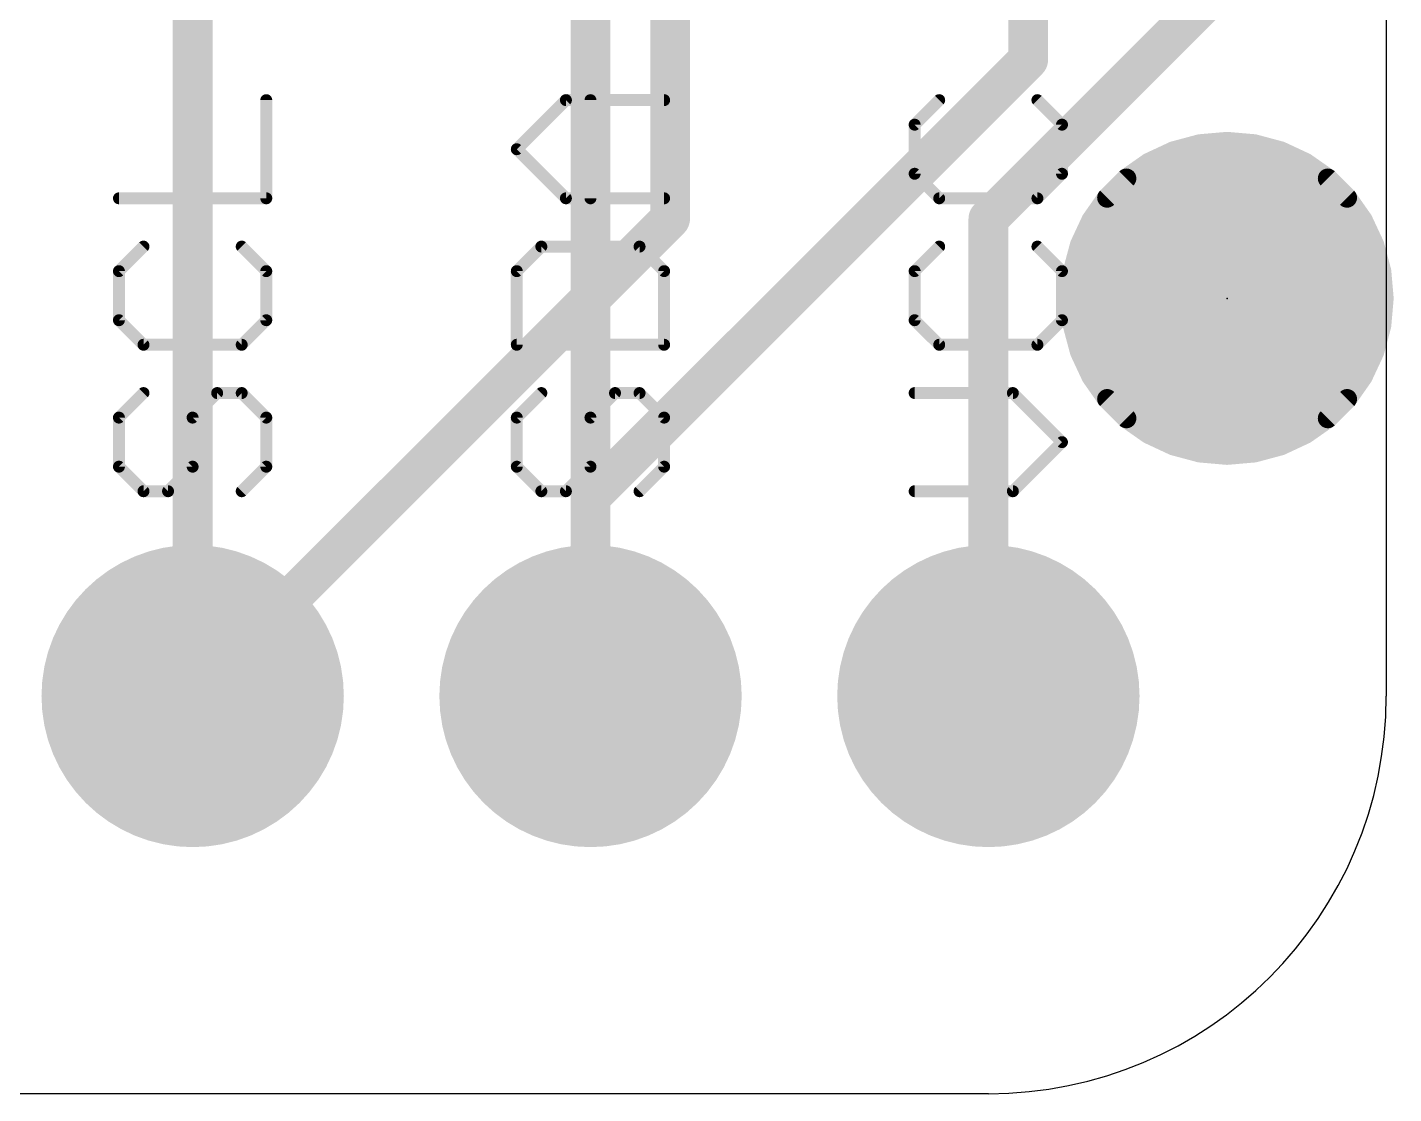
# Model space of a CAD drawing. Extents: x 0 to 17.8, y 0 to 17.
# Drawn here: x 9.1 to 17.83, y 0 to 6.81 of the extents above; entities that cross this region are included whole.
import ezdxf

# ---------------------------------------------------------------- set-up
doc = ezdxf.new("R2010")
doc.units = 0
for name, color, linetype in [('1', 12, 'CONTINUOUS'), ('16', 132, 'CONTINUOUS'), ('17', 110, 'CONTINUOUS'), ('20', 53, 'CONTINUOUS'), ('21', 40, 'CONTINUOUS'), ('23', 53, 'CONTINUOUS'), ('41', 12, 'CONTINUOUS'), ('51', 253, 'CONTINUOUS')]:
    doc.layers.add(name, color=color, linetype=linetype)

# ---------------------------------------------------------------- blocks, each defined once
blk = doc.blocks.new('RECT')
blk.add_solid([(-0.5, -0.5), (0.5, -0.5), (-0.5, 0.5), (0.5, 0.5)])
blk = doc.blocks.new('ROUNDP')
at = {"const_width": 0.5}
blk.add_lwpolyline([(0, -0.25, 1), (0, 0.25, 1), (0, -0.25)], format="xyb", dxfattribs=at)
blk = doc.blocks.new('PIE')
at = {"const_width": 0.5}
blk.add_lwpolyline([(0, -0.25, 1), (0, 0.25, 1), (0, -0.25)], format="xyb", dxfattribs=at)

msp = doc.modelspace()

# ---------------------------------------------------------------- linework, layer by layer
at = {"layer": '1', "const_width": 0.254}
for points in [[(13.208, 5.588), (13.208, 7.89)], [(15.494, 6.604), (15.494, 7.89)], [(16.764, 7.112), (15.24, 5.588)], [(12.7, 3.81), (15.494, 6.604)], [(10.16, 2.54), (13.208, 5.588)], [(15.24, 5.588), (15.24, 2.54)], [(12.7, 2.54), (12.7, 3.81)]]:
    msp.add_lwpolyline(points, dxfattribs=at)
at = {"layer": '1', "const_width": 0.127}
for points in [[(15.5389, 6.5591, 1), (15.4491, 6.6489)], [(15.4305, 6.604, 1), (15.5575, 6.604)], [(13.2529, 5.5431, 1), (13.1631, 5.6329)], [(15.3035, 5.588, 1), (15.1765, 5.588)], [(15.1951, 5.6329, 1), (15.2849, 5.5431)], [(13.1445, 5.588, 1), (13.2715, 5.588)], [(12.7635, 3.81, 1), (12.6365, 3.81)], [(12.6551, 3.8549, 1), (12.7449, 3.7651)], [(10.1151, 2.5849, 1), (10.2049, 2.4951)], [(12.6365, 2.54, 1), (12.7635, 2.54)], [(15.1765, 2.54, 1), (15.3035, 2.54)]]:
    msp.add_lwpolyline(points, format="xyb", dxfattribs=at)
at = {"layer": '16', "const_width": 0.254}
for points in [[(12.7, 2.54), (12.7, 7.874)], [(10.16, 2.54), (10.16, 7.366)]]:
    msp.add_lwpolyline(points, dxfattribs=at)
at = {"layer": '16', "const_width": 0.127}
for points in [[(10.0965, 2.54, 1), (10.2235, 2.54)], [(12.6365, 2.54, 1), (12.7635, 2.54)]]:
    msp.add_lwpolyline(points, format="xyb", dxfattribs=at)
at = {"layer": '20'}
for p, q in [((17.78, 14.478), (17.78, 2.54)), ((15.24, 0), (2.54, 0))]:
    msp.add_line(p, q, dxfattribs=at)
msp.add_arc((15.24, 2.54), 2.54, 270, 0, dxfattribs=at)
at = {"layer": '21', "const_width": 0.0762}
for points in [[(10.6299, 5.7191), (10.6299, 6.3462)], [(12.2293, 6.0327), (12.5428, 6.3462)], [(12.5428, 6.3462), (13.1699, 6.3462)], [(12.6996, 5.7191), (12.6996, 6.3462)], [(14.9261, 6.3462), (14.7693, 6.1894)], [(15.7099, 6.1894), (15.5531, 6.3462)], [(14.7693, 6.1894), (14.7693, 5.8759)], [(15.7099, 5.8759), (15.7099, 6.1894)], [(12.5428, 5.7191), (12.2293, 6.0327)], [(14.7693, 5.8759), (14.9261, 5.7191)], [(15.5531, 5.7191), (15.7099, 5.8759)], [(9.6893, 5.7191), (10.6299, 5.7191)], [(13.1699, 5.7191), (12.5428, 5.7191)], [(14.9261, 5.7191), (15.5531, 5.7191)], [(9.8461, 5.4107), (9.6893, 5.2539)], [(10.6299, 5.2539), (10.4731, 5.4107)], [(12.3861, 5.4107), (12.2293, 5.2539)], [(13.0131, 5.4107), (12.3861, 5.4107)], [(13.1699, 5.2539), (13.0131, 5.4107)], [(14.9261, 5.4107), (14.7693, 5.2539)], [(15.7099, 5.2539), (15.5531, 5.4107)], [(9.6893, 5.2539), (9.6893, 4.9404)], [(10.6299, 4.9404), (10.6299, 5.2539)], [(12.2293, 5.2539), (12.2293, 4.7836)], [(13.1699, 4.7836), (13.1699, 5.2539)], [(14.7693, 5.2539), (14.7693, 4.9404)], [(15.7099, 4.9404), (15.7099, 5.2539)], [(9.6893, 4.9404), (9.8461, 4.7836)], [(10.4731, 4.7836), (10.6299, 4.9404)], [(14.7693, 4.9404), (14.9261, 4.7836)], [(15.5531, 4.7836), (15.7099, 4.9404)], [(9.8461, 4.7836), (10.4731, 4.7836)], [(12.2293, 4.7836), (13.1699, 4.7836)], [(14.9261, 4.7836), (15.5531, 4.7836)], [(9.8461, 4.4752), (9.6893, 4.3184)], [(10.1596, 4.3184), (10.3164, 4.4752)], [(10.3164, 4.4752), (10.4731, 4.4752)], [(10.4731, 4.4752), (10.6299, 4.3184)], [(12.3861, 4.4752), (12.2293, 4.3184)], [(12.6996, 4.3184), (12.8564, 4.4752)], [(12.8564, 4.4752), (13.0131, 4.4752)], [(13.0131, 4.4752), (13.1699, 4.3184)], [(15.3964, 4.4752), (14.7693, 4.4752)], [(15.7099, 4.1616), (15.3964, 4.4752)], [(9.6893, 4.3184), (9.6893, 4.0049)], [(10.1596, 4.0049), (10.1596, 4.3184)], [(10.6299, 4.3184), (10.6299, 4.0049)], [(12.2293, 4.3184), (12.2293, 4.0049)], [(12.6996, 4.0049), (12.6996, 4.3184)], [(13.1699, 4.3184), (13.1699, 4.0049)], [(15.3964, 3.8481), (15.7099, 4.1616)], [(9.6893, 4.0049), (9.8461, 3.8481)], [(10.0028, 3.8481), (10.1596, 4.0049)], [(10.6299, 4.0049), (10.4731, 3.8481)], [(12.2293, 4.0049), (12.3861, 3.8481)], [(12.5428, 3.8481), (12.6996, 4.0049)], [(13.1699, 4.0049), (13.0131, 3.8481)], [(9.8461, 3.8481), (10.0028, 3.8481)], [(12.3861, 3.8481), (12.5428, 3.8481)], [(14.7693, 3.8481), (15.3964, 3.8481)]]:
    msp.add_lwpolyline(points, dxfattribs=at)
at = {"layer": '21', "const_width": 0.0381}
for points in [[(10.649, 6.3462, 1), (10.6109, 6.3462)], [(12.5428, 6.3653, 1), (12.5428, 6.3272)], [(12.5563, 6.3327, 1), (12.5294, 6.3597)], [(12.7187, 6.3462, 1), (12.6806, 6.3462)], [(13.1699, 6.3272, 1), (13.1699, 6.3653)], [(14.9395, 6.3327, 1), (14.9126, 6.3597)], [(15.5666, 6.3597, 1), (15.5397, 6.3327)], [(14.7883, 6.1894, 1), (14.7502, 6.1894)], [(14.7558, 6.2029, 1), (14.7828, 6.176)], [(15.729, 6.1894, 1), (15.6909, 6.1894)], [(15.6964, 6.176, 1), (15.7234, 6.2029)], [(12.2428, 6.0461, 1), (12.2158, 6.0192)], [(12.2158, 6.0461, 1), (12.2428, 6.0192)], [(14.7502, 5.8759, 1), (14.7883, 5.8759)], [(14.7828, 5.8894, 1), (14.7558, 5.8624)], [(15.6909, 5.8759, 1), (15.729, 5.8759)], [(15.7234, 5.8624, 1), (15.6964, 5.8894)], [(9.6893, 5.7382, 1), (9.6893, 5.7001)], [(10.6299, 5.7001, 1), (10.6299, 5.7382)], [(12.5428, 5.7382, 1), (12.5428, 5.7001)], [(13.1699, 5.7001, 1), (13.1699, 5.7382)], [(14.9261, 5.7382, 1), (14.9261, 5.7001)], [(15.5531, 5.7001, 1), (15.5531, 5.7382)], [(10.6109, 5.7191, 1), (10.649, 5.7191)], [(12.5294, 5.7057, 1), (12.5563, 5.7326)], [(12.6806, 5.7191, 1), (12.7187, 5.7191)], [(14.9126, 5.7057, 1), (14.9395, 5.7326)], [(15.5397, 5.7326, 1), (15.5666, 5.7057)], [(9.8595, 5.3972, 1), (9.8326, 5.4242)], [(10.4866, 5.4242, 1), (10.4597, 5.3972)], [(12.3861, 5.4297, 1), (12.3861, 5.3916)], [(12.3995, 5.3972, 1), (12.3726, 5.4242)], [(13.0266, 5.4242, 1), (12.9997, 5.3972)], [(13.0131, 5.3916, 1), (13.0131, 5.4297)], [(14.9395, 5.3972, 1), (14.9126, 5.4242)], [(15.5666, 5.4242, 1), (15.5397, 5.3972)], [(9.7083, 5.2539, 1), (9.6702, 5.2539)], [(9.6758, 5.2674, 1), (9.7028, 5.2404)], [(10.649, 5.2539, 1), (10.6109, 5.2539)], [(10.6164, 5.2404, 1), (10.6434, 5.2674)], [(12.2483, 5.2539, 1), (12.2102, 5.2539)], [(12.2158, 5.2674, 1), (12.2428, 5.2404)], [(13.189, 5.2539, 1), (13.1509, 5.2539)], [(13.1564, 5.2404, 1), (13.1834, 5.2674)], [(14.7883, 5.2539, 1), (14.7502, 5.2539)], [(14.7558, 5.2674, 1), (14.7828, 5.2404)], [(15.729, 5.2539, 1), (15.6909, 5.2539)], [(15.6964, 5.2404, 1), (15.7234, 5.2674)], [(9.7028, 4.9539, 1), (9.6758, 4.9269)], [(10.6434, 4.9269, 1), (10.6164, 4.9539)], [(14.7828, 4.9539, 1), (14.7558, 4.9269)], [(15.7234, 4.9269, 1), (15.6964, 4.9539)], [(9.6702, 4.9404, 1), (9.7083, 4.9404)], [(10.6109, 4.9404, 1), (10.649, 4.9404)], [(14.7502, 4.9404, 1), (14.7883, 4.9404)], [(15.6909, 4.9404, 1), (15.729, 4.9404)], [(9.8461, 4.8027, 1), (9.8461, 4.7646)], [(9.8326, 4.7701, 1), (9.8595, 4.7971)], [(10.4597, 4.7971, 1), (10.4866, 4.7701)], [(10.4731, 4.7646, 1), (10.4731, 4.8027)], [(12.2293, 4.8027, 1), (12.2293, 4.7646)], [(12.2102, 4.7836, 1), (12.2483, 4.7836)], [(13.1509, 4.7836, 1), (13.189, 4.7836)], [(13.1699, 4.7646, 1), (13.1699, 4.8027)], [(14.9261, 4.8027, 1), (14.9261, 4.7646)], [(14.9126, 4.7701, 1), (14.9395, 4.7971)], [(15.5397, 4.7971, 1), (15.5666, 4.7701)], [(15.5531, 4.7646, 1), (15.5531, 4.8027)], [(9.8595, 4.4617, 1), (9.8326, 4.4886)], [(10.3164, 4.4942, 1), (10.3164, 4.4561)], [(10.3298, 4.4617, 1), (10.3029, 4.4886)], [(10.4866, 4.4886, 1), (10.4597, 4.4617)], [(10.4731, 4.4561, 1), (10.4731, 4.4942)], [(12.3995, 4.4617, 1), (12.3726, 4.4886)], [(12.8564, 4.4942, 1), (12.8564, 4.4561)], [(12.8698, 4.4617, 1), (12.8429, 4.4886)], [(13.0266, 4.4886, 1), (12.9997, 4.4617)], [(13.0131, 4.4561, 1), (13.0131, 4.4942)], [(14.7693, 4.4942, 1), (14.7693, 4.4561)], [(15.4098, 4.4886, 1), (15.3829, 4.4617)], [(15.3964, 4.4561, 1), (15.3964, 4.4942)], [(9.7083, 4.3184, 1), (9.6702, 4.3184)], [(9.6758, 4.3319, 1), (9.7028, 4.3049)], [(10.1787, 4.3184, 1), (10.1406, 4.3184)], [(10.1461, 4.3319, 1), (10.1731, 4.3049)], [(10.649, 4.3184, 1), (10.6109, 4.3184)], [(10.6164, 4.3049, 1), (10.6434, 4.3319)], [(12.2483, 4.3184, 1), (12.2102, 4.3184)], [(12.2158, 4.3319, 1), (12.2428, 4.3049)], [(12.6861, 4.3319, 1), (12.7131, 4.3049)], [(12.7187, 4.3184, 1), (12.6806, 4.3184)], [(13.189, 4.3184, 1), (13.1509, 4.3184)], [(13.1564, 4.3049, 1), (13.1834, 4.3319)], [(15.7234, 4.1482, 1), (15.6964, 4.1751)], [(15.6964, 4.1482, 1), (15.7234, 4.1751)], [(9.6702, 4.0049, 1), (9.7083, 4.0049)], [(9.7028, 4.0183, 1), (9.6758, 3.9914)], [(10.1406, 4.0049, 1), (10.1787, 4.0049)], [(10.1731, 3.9914, 1), (10.1461, 4.0183)], [(10.6109, 4.0049, 1), (10.649, 4.0049)], [(10.6434, 3.9914, 1), (10.6164, 4.0183)], [(12.2428, 4.0183, 1), (12.2158, 3.9914)], [(12.2102, 4.0049, 1), (12.2483, 4.0049)], [(12.6806, 4.0049, 1), (12.7187, 4.0049)], [(12.7131, 3.9914, 1), (12.6861, 4.0183)], [(13.1509, 4.0049, 1), (13.189, 4.0049)], [(13.1834, 3.9914, 1), (13.1564, 4.0183)], [(9.8461, 3.8672, 1), (9.8461, 3.8291)], [(9.8326, 3.8346, 1), (9.8595, 3.8616)], [(9.9894, 3.8616, 1), (10.0163, 3.8346)], [(10.0028, 3.8291, 1), (10.0028, 3.8672)], [(10.4597, 3.8616, 1), (10.4866, 3.8346)], [(12.3861, 3.8672, 1), (12.3861, 3.8291)], [(12.3726, 3.8346, 1), (12.3995, 3.8616)], [(12.5294, 3.8616, 1), (12.5563, 3.8346)], [(12.5428, 3.8291, 1), (12.5428, 3.8672)], [(12.9997, 3.8616, 1), (13.0266, 3.8346)], [(14.7693, 3.8672, 1), (14.7693, 3.8291)], [(15.3829, 3.8616, 1), (15.4098, 3.8346)], [(15.3964, 3.8291, 1), (15.3964, 3.8672)]]:
    msp.add_lwpolyline(points, format="xyb", dxfattribs=at)
at = {"layer": '23'}
msp.add_point((16.764, 5.08), dxfattribs=at)
at = {"layer": '41', "const_width": 0.127}
for points in [[(16.5904, 6.0648), (16.422, 6.0197)], [(16.764, 6.08), (16.5904, 6.0648)], [(16.9376, 6.0648), (16.764, 6.08)], [(17.106, 6.0197), (16.9376, 6.0648)], [(16.422, 6.0197), (16.264, 5.946)], [(16.3133, 5.969), (17.2147, 5.969)], [(17.264, 5.946), (17.106, 6.0197)], [(16.264, 5.946), (16.1212, 5.846)], [(17.4068, 5.846), (17.264, 5.946)], [(16.1212, 5.846), (15.998, 5.7228)], [(16.1172, 5.842), (17.4108, 5.842)], [(17.53, 5.7228), (17.4068, 5.846)], [(15.998, 5.7228), (15.898, 5.58)], [(15.9925, 5.715), (17.5355, 5.715)], [(17.63, 5.58), (17.53, 5.7228)], [(15.898, 5.58), (15.8243, 5.422)], [(15.9036, 5.588), (17.6244, 5.588)], [(17.7037, 5.422), (17.63, 5.58)], [(15.8425, 5.461), (17.6855, 5.461)], [(15.8243, 5.422), (15.7792, 5.2536)], [(17.7488, 5.2536), (17.7037, 5.422)], [(15.8007, 5.334), (17.7273, 5.334)], [(15.7792, 5.2536), (15.764, 5.08)], [(15.7751, 5.207), (17.7529, 5.207)], [(17.764, 5.08), (17.7488, 5.2536)], [(15.764, 5.08), (15.7792, 4.9064)], [(15.764, 5.08), (17.764, 5.08)], [(17.7488, 4.9064), (17.764, 5.08)], [(15.7751, 4.953), (17.7529, 4.953)], [(15.7792, 4.9064), (15.8243, 4.738)], [(15.8007, 4.826), (17.7273, 4.826)], [(17.7037, 4.738), (17.7488, 4.9064)], [(15.8243, 4.738), (15.898, 4.58)], [(17.63, 4.58), (17.7037, 4.738)], [(15.8425, 4.699), (17.6855, 4.699)], [(15.898, 4.58), (15.998, 4.4372)], [(15.9036, 4.572), (17.6244, 4.572)], [(17.53, 4.4372), (17.63, 4.58)], [(15.9925, 4.445), (17.5355, 4.445)], [(15.998, 4.4372), (16.1212, 4.314)], [(17.4068, 4.314), (17.53, 4.4372)], [(16.1172, 4.318), (17.4108, 4.318)], [(16.1212, 4.314), (16.264, 4.214)], [(17.264, 4.214), (17.4068, 4.314)], [(16.264, 4.214), (16.422, 4.1403)], [(17.106, 4.1403), (17.264, 4.214)], [(16.3133, 4.191), (17.2147, 4.191)], [(16.422, 4.1403), (16.5904, 4.0952)], [(16.9376, 4.0952), (17.106, 4.1403)], [(16.5904, 4.0952), (16.764, 4.08)], [(16.764, 4.08), (16.9376, 4.0952)]]:
    msp.add_lwpolyline(points, dxfattribs=at)
at = {"layer": '41', "const_width": 0.0635}
for points in [[(16.5876, 6.0964, 1), (16.5931, 6.0332)], [(16.5986, 6.0341, 1), (16.5821, 6.0955)], [(16.7668, 6.1116, 1), (16.7612, 6.0484)], [(16.7668, 6.0484, 1), (16.7612, 6.1116)], [(16.9459, 6.0955, 1), (16.9294, 6.0341)], [(16.9349, 6.0332, 1), (16.9404, 6.0964)], [(16.3133, 6.0008, 1), (16.3133, 5.9373)], [(16.4138, 6.0504, 1), (16.4302, 5.989)], [(16.4354, 5.9909, 1), (16.4086, 6.0485)], [(17.1194, 6.0485, 1), (17.0926, 5.9909)], [(17.0978, 5.989, 1), (17.1142, 6.0504)], [(17.2147, 5.9373, 1), (17.2147, 6.0008)], [(16.2506, 5.9748, 1), (16.2774, 5.9172)], [(16.2822, 5.92, 1), (16.2458, 5.972)], [(17.2822, 5.972, 1), (17.2458, 5.92)], [(17.2506, 5.9172, 1), (17.2774, 5.9748)], [(16.1172, 5.8738, 1), (16.1172, 5.8103)], [(16.103, 5.8721, 1), (16.1394, 5.82)], [(16.1437, 5.8236, 1), (16.0988, 5.8685)], [(17.4292, 5.8685, 1), (17.3843, 5.8236)], [(17.3886, 5.82, 1), (17.425, 5.8721)], [(17.4108, 5.8103, 1), (17.4108, 5.8738)], [(15.9925, 5.7467, 1), (15.9925, 5.6833)], [(15.9755, 5.7452, 1), (16.0204, 5.7003)], [(16.024, 5.7046, 1), (15.9719, 5.741)], [(17.5561, 5.741, 1), (17.504, 5.7046)], [(17.5076, 5.7003, 1), (17.5525, 5.7452)], [(17.5355, 5.6833, 1), (17.5355, 5.7467)], [(15.872, 5.5982, 1), (15.924, 5.5618)], [(15.9268, 5.5666, 1), (15.8692, 5.5934)], [(15.9036, 5.6197, 1), (15.9036, 5.5563)], [(17.6588, 5.5934, 1), (17.6012, 5.5666)], [(17.604, 5.5618, 1), (17.656, 5.5982)], [(17.6244, 5.5563, 1), (17.6244, 5.6197)], [(15.8425, 5.4928, 1), (15.8425, 5.4293)], [(17.6855, 5.4293, 1), (17.6855, 5.4928)], [(15.7955, 5.4354, 1), (15.8531, 5.4086)], [(15.855, 5.4138, 1), (15.7936, 5.4302)], [(17.7344, 5.4302, 1), (17.673, 5.4138)], [(17.6749, 5.4086, 1), (17.7325, 5.4354)], [(15.8007, 5.3658, 1), (15.8007, 5.3023)], [(17.7273, 5.3023, 1), (17.7273, 5.3658)], [(15.7751, 5.2387, 1), (15.7751, 5.1753)], [(15.7485, 5.2619, 1), (15.8099, 5.2454)], [(15.8108, 5.2509, 1), (15.7476, 5.2564)], [(17.7804, 5.2564, 1), (17.7172, 5.2509)], [(17.7181, 5.2454, 1), (17.7795, 5.2619)], [(17.7529, 5.1753, 1), (17.7529, 5.2387)], [(15.7956, 5.0828, 1), (15.7324, 5.0772)], [(15.764, 5.1117, 1), (15.764, 5.0483)], [(15.7324, 5.0828, 1), (15.7956, 5.0772)], [(17.7956, 5.0772, 1), (17.7324, 5.0828)], [(17.7324, 5.0772, 1), (17.7956, 5.0828)], [(17.764, 5.0483, 1), (17.764, 5.1117)], [(15.7751, 4.9848, 1), (15.7751, 4.9213)], [(17.7529, 4.9213, 1), (17.7529, 4.9848)], [(15.8099, 4.9146, 1), (15.7485, 4.8981)], [(15.7476, 4.9036, 1), (15.8108, 4.9091)], [(15.8007, 4.8578, 1), (15.8007, 4.7943)], [(17.7172, 4.9091, 1), (17.7804, 4.9036)], [(17.7795, 4.8981, 1), (17.7181, 4.9146)], [(17.7273, 4.7943, 1), (17.7273, 4.8578)], [(15.8531, 4.7514, 1), (15.7955, 4.7246)], [(17.7325, 4.7246, 1), (17.6749, 4.7514)], [(15.7936, 4.7298, 1), (15.855, 4.7462)], [(15.8425, 4.7307, 1), (15.8425, 4.6673)], [(17.673, 4.7462, 1), (17.7344, 4.7298)], [(17.6855, 4.6673, 1), (17.6855, 4.7307)], [(15.924, 4.5982, 1), (15.872, 4.5618)], [(15.8692, 4.5666, 1), (15.9268, 4.5934)], [(15.9036, 4.6037, 1), (15.9036, 4.5403)], [(17.6012, 4.5934, 1), (17.6588, 4.5666)], [(17.656, 4.5618, 1), (17.604, 4.5982)], [(17.6244, 4.5403, 1), (17.6244, 4.6037)], [(15.9925, 4.4768, 1), (15.9925, 4.4133)], [(16.0204, 4.4597, 1), (15.9755, 4.4148)], [(15.9719, 4.419, 1), (16.024, 4.4554)], [(17.504, 4.4554, 1), (17.5561, 4.419)], [(17.5525, 4.4148, 1), (17.5076, 4.4597)], [(17.5355, 4.4133, 1), (17.5355, 4.4768)], [(16.1172, 4.3498, 1), (16.1172, 4.2863)], [(16.1394, 4.34, 1), (16.103, 4.2879)], [(16.0988, 4.2915, 1), (16.1437, 4.3364)], [(17.3843, 4.3364, 1), (17.4292, 4.2915)], [(17.425, 4.2879, 1), (17.3886, 4.34)], [(17.4108, 4.2863, 1), (17.4108, 4.3498)], [(16.2774, 4.2428, 1), (16.2506, 4.1852)], [(17.2774, 4.1852, 1), (17.2506, 4.2428)], [(16.2458, 4.188, 1), (16.2822, 4.24)], [(16.3133, 4.2227, 1), (16.3133, 4.1593)], [(16.4302, 4.171, 1), (16.4138, 4.1096)], [(16.4086, 4.1115, 1), (16.4354, 4.1691)], [(17.0926, 4.1691, 1), (17.1194, 4.1115)], [(17.1142, 4.1096, 1), (17.0978, 4.171)], [(17.2147, 4.1593, 1), (17.2147, 4.2227)], [(17.2458, 4.24, 1), (17.2822, 4.188)], [(16.5931, 4.1268, 1), (16.5876, 4.0636)], [(16.5821, 4.0645, 1), (16.5986, 4.1259)], [(16.7612, 4.1116, 1), (16.7668, 4.0484)], [(16.7612, 4.0484, 1), (16.7668, 4.1116)], [(16.9294, 4.1259, 1), (16.9459, 4.0645)], [(16.9404, 4.0636, 1), (16.9349, 4.1268)]]:
    msp.add_lwpolyline(points, format="xyb", dxfattribs=at)

# ---------------------------------------------------------------- block references
at = {"layer": '1'}
msp.add_blockref('PIE', (16.764, 5.08), dxfattribs=at)
at = {"layer": '17', "xscale": 1.9304, "yscale": 1.9304, "rotation": 90}
for p in [(10.16, 2.54), (10.16, 2.54), (12.7, 2.54), (12.7, 2.54), (15.24, 2.54), (15.24, 2.54)]:
    msp.add_blockref('ROUNDP', p, dxfattribs=at)
at = {"layer": '51', "xscale": 0.508, "yscale": 0.508}
for p in [(10.16, 2.54), (12.7, 2.54), (15.24, 2.54)]:
    msp.add_blockref('RECT', p, dxfattribs=at)

doc.saveas('drawing.dxf')
